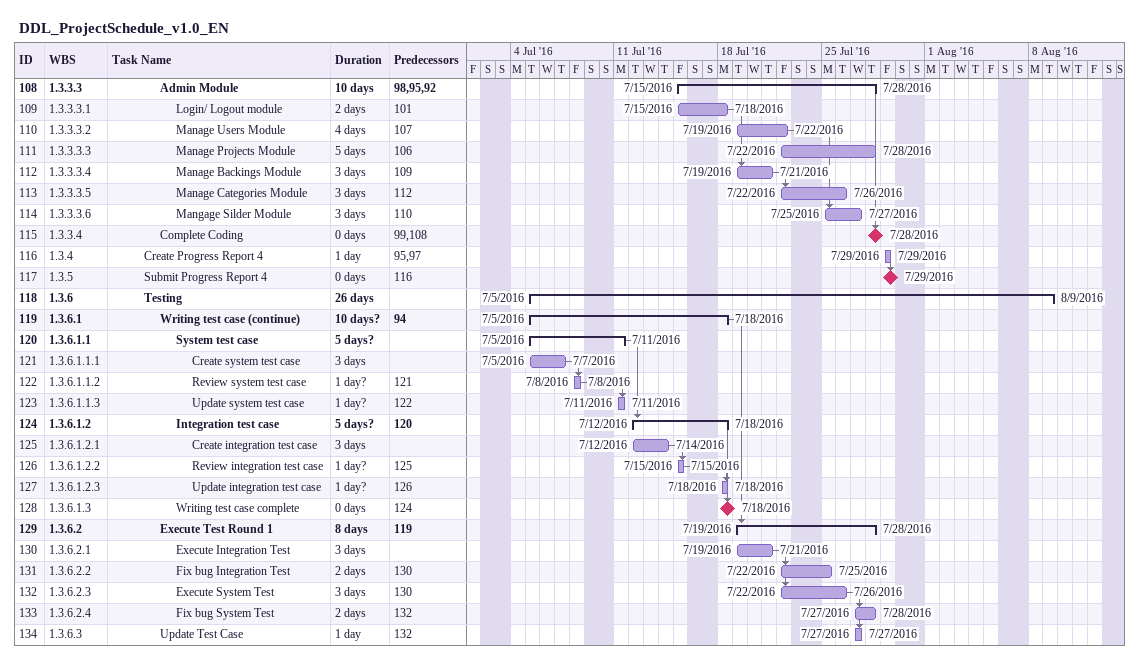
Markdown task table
DDL_ProjectSchedule_v1.0_EN

| ID | WBS | Task | Duration | Start | Finish | Predecessors |
|---|---|---|---|---|---|---|
| 108 | 1.3.3.3 | **Admin Module** | 10d | 2016-07-15 | 2016-07-28 | 98, 95, 92 |
| 109 | 1.3.3.3.1 | Login/ Logout module | 2d | 2016-07-15 | 2016-07-18 | 101 |
| 110 | 1.3.3.3.2 | Manage Users Module | 4d | 2016-07-19 | 2016-07-22 | 107 |
| 111 | 1.3.3.3.3 | Manage Projects Module | 5d | 2016-07-22 | 2016-07-28 | 106 |
| 112 | 1.3.3.3.4 | Manage Backings Module | 3d | 2016-07-19 | 2016-07-21 | 109 |
| 113 | 1.3.3.3.5 | Manage Categories Module | 3d | 2016-07-22 | 2016-07-26 | 112 |
| 114 | 1.3.3.3.6 | Mangage Silder Module | 3d | 2016-07-25 | 2016-07-27 | 110 |
| 115 | 1.3.3.4 | Complete Coding | 0d | 2016-07-28 | 2016-07-28 | 99, 108 |
| 116 | 1.3.4 | Create Progress Report 4 | 1d | 2016-07-29 | 2016-07-29 | 95, 97 |
| 117 | 1.3.5 | Submit Progress Report 4 | 0d | 2016-07-29 | 2016-07-29 | 116 |
| 118 | 1.3.6 | **Testing** | 26d | 2016-07-05 | 2016-08-09 |  |
| 119 | 1.3.6.1 | **Writing test case (continue)** | 10d? | 2016-07-05 | 2016-07-18 | 94 |
| 120 | 1.3.6.1.1 | **System test case** | 5d? | 2016-07-05 | 2016-07-11 |  |
| 121 | 1.3.6.1.1.1 | Create system test case | 3d | 2016-07-05 | 2016-07-07 |  |
| 122 | 1.3.6.1.1.2 | Review system test case | 1d? | 2016-07-08 | 2016-07-08 | 121 |
| 123 | 1.3.6.1.1.3 | Update system test case | 1d? | 2016-07-11 | 2016-07-11 | 122 |
| 124 | 1.3.6.1.2 | **Integration test case** | 5d? | 2016-07-12 | 2016-07-18 | 120 |
| 125 | 1.3.6.1.2.1 | Create integration test case | 3d | 2016-07-12 | 2016-07-14 |  |
| 126 | 1.3.6.1.2.2 | Review integration test case | 1d? | 2016-07-15 | 2016-07-15 | 125 |
| 127 | 1.3.6.1.2.3 | Update integration test case | 1d? | 2016-07-18 | 2016-07-18 | 126 |
| 128 | 1.3.6.1.3 | Writing test case complete | 0d | 2016-07-18 | 2016-07-18 | 124 |
| 129 | 1.3.6.2 | **Execute Test Round 1** | 8d | 2016-07-19 | 2016-07-28 | 119 |
| 130 | 1.3.6.2.1 | Execute Integration Test | 3d | 2016-07-19 | 2016-07-21 |  |
| 131 | 1.3.6.2.2 | Fix bug Integration Test | 2d | 2016-07-22 | 2016-07-25 | 130 |
| 132 | 1.3.6.2.3 | Execute System Test | 3d | 2016-07-22 | 2016-07-26 | 130 |
| 133 | 1.3.6.2.4 | Fix bug System Test | 2d | 2016-07-27 | 2016-07-28 | 132 |
| 134 | 1.3.6.3 | Update Test Case | 1d | 2016-07-27 | 2016-07-27 | 132 |
